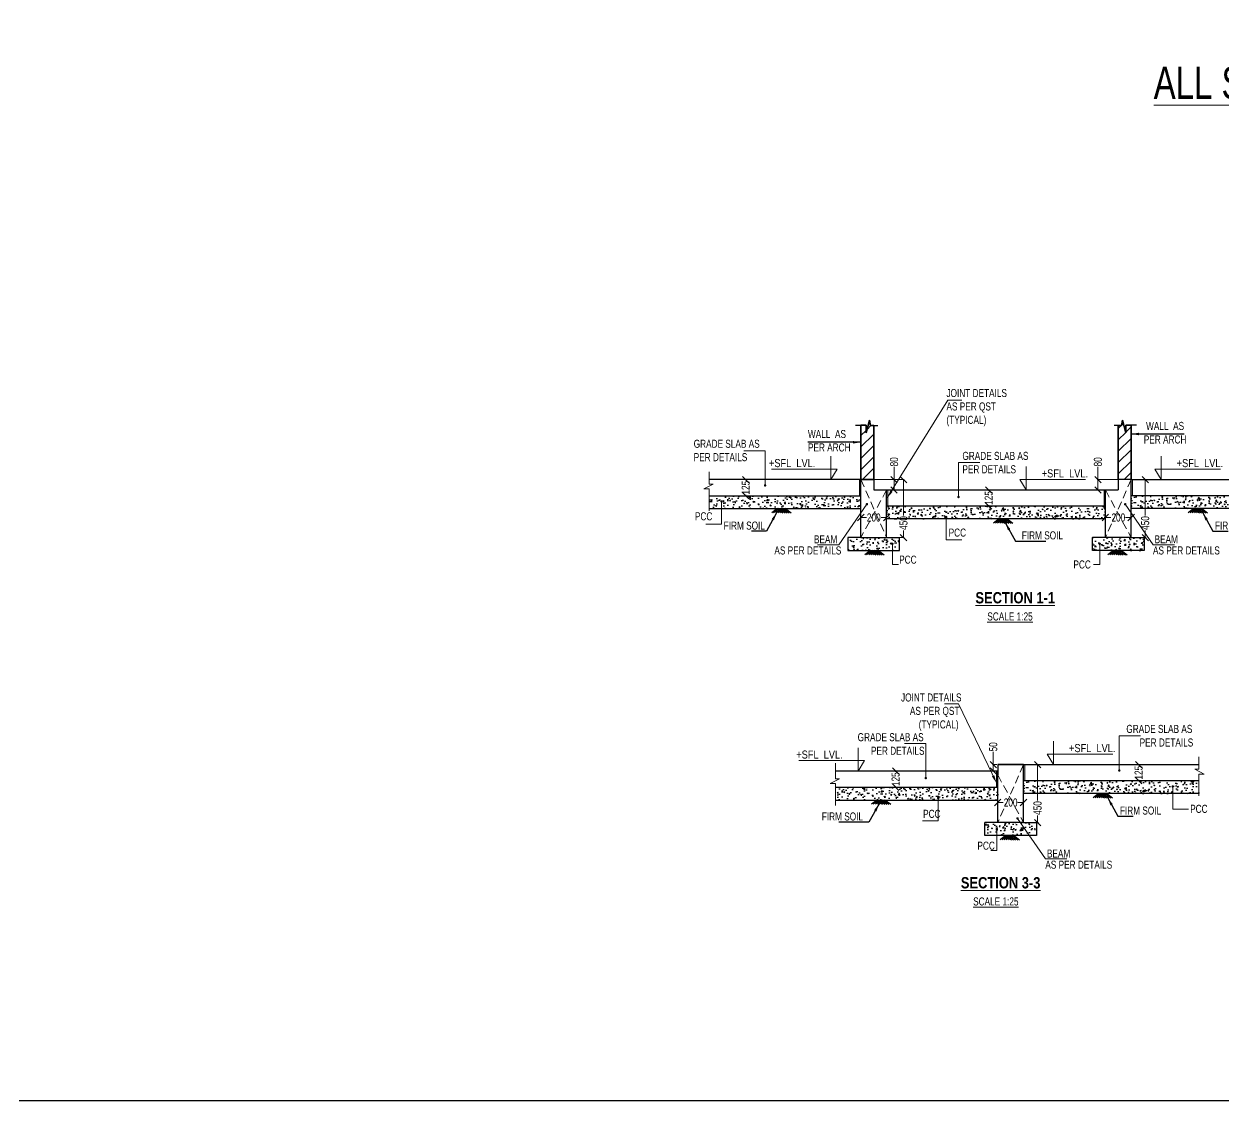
# Model space of a CAD drawing. Header units: millimetres. Extents: x 1798 to 243113, y 1193 to 150435.
# Drawn here: x 63101 to 72423, y 1193 to 9558 of the extents above; entities that cross this region are included whole.
import ezdxf

# ---------------------------------------------------------------- set-up
doc = ezdxf.new("R2010")
doc.units = ezdxf.units.MM
doc.linetypes.add('CONTINU', pattern=[0])
doc.linetypes.add('HIDDEN', pattern=[0.375, 0.25, -0.125])
for name, color, linetype, lineweight in [('-S-TEXT', 6, 'Continuous', 0), ('cut line', 8, 'Continuous', 20), ('LOW WALL', 6, 'Continuous', 20), ('S - COL', 5, 'Continuous', 13), ('S - DIM', 8, 'Continuous', 13), ('S - SEC CUT', 5, 'Continuous', 13), ('S-BEAM', 7, 'Continuous', 9), ('S-COLS-IDEN', 4, 'Continuous', 9), ('S-Column hatch', 254, 'Continuous', 9), ('SEC TEXT', 50, 'Continuous', 5)]:
    doc.layers.add(name, color=color, linetype=linetype, lineweight=lineweight)
for name, color, linetype in [('A-WALL-PATT', 7, 'Continuous'), ('beam', 4, 'Continuous'), ('BEAM-1', 7, 'CONTINU'), ('STEEL', 3, 'Continuous'), ('TEMP', 8, 'Continuous'), ('TEXT', 7, 'Continuous')]:
    doc.layers.add(name, color=color, linetype=linetype)
doc.styles.add('ARIAL', font='arial.ttf')
doc.styles.add('GFC', font='ARIALN.TTF')
doc.styles.add('sd', font='ARIALNB.TTF')
doc.styles.add('SED', font='ARIALN.TTF', dxfattribs={"height": 250})
doc.styles.add('SOBHA', font='swisscl.ttf')
doc.styles.add('sobha.sed', font='swisscl.ttf')
doc.dimstyles.new('GFC- 50', dxfattribs={"dimscale": 100, "dimtxt": 1, "dimasz": 0.6, "dimexe": 0.2, "dimexo": 0, "dimgap": 0.1, "dimtad": 1, "dimdec": 0, "dimzin": 1, "dimdsep": 46, "dimtxsty": 'GFC', "dimblk": 'OBLIQUE', "dimcen": 0, "dimclrd": 8, "dimclre": 8, "dimclrt": 6, "dimazin": 2, "dimtfac": 1, "dimtdec": 0, "dimtmove": 1, "dimatfit": 3, "dimfxl": 1, "dimtolj": 1, "dimlwd": -1, "dimlwe": 9, "dimarcsym": 0})
doc.dimstyles.new('S--25', dxfattribs={"dimscale": 25, "dimtxt": 2.5, "dimasz": 2, "dimexe": 0.25, "dimexo": 0.25, "dimgap": 0.1, "dimtad": 0, "dimdec": 0, "dimrnd": 0.0005, "dimzin": 0, "dimdsep": 46, "dimtxsty": 'SOBHA', "dimblk": 'OBLIQUE', "dimcen": 0.09, "dimclrd": 8, "dimclre": 8, "dimclrt": 6, "dimadec": 0, "dimazin": 0, "dimtfac": 1, "dimtdec": 0, "dimtofl": 0, "dimtmove": 0, "dimatfit": 3, "dimfxl": 0.18, "dimtolj": 1, "dimtzin": 0, "dimlwd": -1, "dimlwe": -1, "dimarcsym": 0})
doc.dimstyles.new('S-25', dxfattribs={"dimscale": 25, "dimtxt": 2.5, "dimasz": 2.5, "dimexe": 0.25, "dimexo": 0.25, "dimgap": 0.1, "dimtad": 0, "dimdec": 0, "dimrnd": 0.0005, "dimzin": 0, "dimdsep": 46, "dimtxsty": 'SOBHA', "dimblk": 'OBLIQUE', "dimcen": 0.09, "dimclrd": 8, "dimclre": 8, "dimclrt": 6, "dimadec": 0, "dimazin": 0, "dimtfac": 1, "dimtdec": 0, "dimtofl": 0, "dimtmove": 0, "dimatfit": 3, "dimfxl": 0.18, "dimtolj": 1, "dimtzin": 0, "dimlwd": -1, "dimlwe": -1, "dimarcsym": 0})
doc.dimstyles.new('S-50', dxfattribs={"dimscale": 25, "dimtxt": 4, "dimasz": 3, "dimexe": 1.5, "dimexo": 1.5, "dimgap": 1, "dimtad": 0, "dimdec": 0, "dimzin": 0, "dimdsep": 46, "dimtxsty": 'SOBHA', "dimblk": 'ARCHTICK', "dimcen": 0.09, "dimdle": 1.5, "dimclrd": 8, "dimclre": 8, "dimclrt": 6, "dimadec": 0, "dimazin": 0, "dimtfac": 1, "dimtdec": 0, "dimtofl": 0, "dimtmove": 0, "dimatfit": 3, "dimfxl": 0.18, "dimtolj": 1, "dimtzin": 0, "dimlwd": -1, "dimlwe": -1, "dimarcsym": 0})
pattern_1 = [(50, (-134101.966, 155249.36), (91.092334, -7.969543), [9.525, -104.775]), (355, (-134101.97, 155249.36), (-17.62171, 95.528423), [7.62, -83.820292]), (100.451445, (-134094.375, 155248.7), (73.470624, 87.558876), [8.095004, -89.045122]), (46.1842, (-134101.97, 155274.76), (135.53952, -21.021164), [14.2875, -157.1625]), (96.63556, (-134090.67, 155273.01), (118.70207, 123.71306), [12.14251, -133.567804]), (351.18415, (-134101.97, 155274.76), (118.70207, 123.71306), [11.42998, -125.729866]), (21, (-134089.266, 155268.41), (75.807196, -51.1326), [9.525, -104.775]), (326, (-134089.27, 155268.41), (30.901014, 92.093983), [7.62, -83.82]), (71.451445, (-134082.95, 155264.15), (106.70821, 40.961384), [8.095004, -89.04497]), (37.5, (-134101.966, 155249.36), (1.5443016, 42.2775194), [0, -82.804, 0, -85.09, 0, -84.1375]), (7.5, (-134101.966, 155249.36), (33.409831, 50.0902874), [0, -48.514, 0, -80.899, 0, -32.0675]), (327.5, (-134130.287, 155249.36), (67.7952976, -2.864372), [0, -31.75, 0, -99.06, 0, -131.445]), (317.5, (-134142.987, 155249.36), (74.06459, 12.713246), [0, -41.275, 0, -65.786, 0, -93.345])]
pattern_2 = [(45, (48019.236, 39755.72), (-44.19417, 44.19417), [])]

# ---------------------------------------------------------------- blocks, each defined once
blk = doc.blocks.new('_ArchTick')
at = {"color": 0, "linetype": 'ByBlock', "const_width": 0.15}
blk.add_lwpolyline([(-0.5, -0.5), (0.5, 0.5)], dxfattribs=at)
blk = doc.blocks.new('_OBLIQUE')
at = {"color": 0, "linetype": 'ByBlock'}
blk.add_line((-0.5, -0.5), (0.5, 0.5), dxfattribs=at)
blk = doc.blocks.new('*D513')
at = {"layer": 'S - COL', "color": 8, "transparency": 16777216}
for p, q in [((70591.2, 5939.1), (70601.7, 5939.1)), ((70595.4, 5939.1), (70595.4, 5932.9)), ((70595.4, 5814.1), (70595.4, 5820.3)), ((70601.7, 5814.1), (70601.7, 5814.1))]:
    blk.add_line(p, q, dxfattribs=at)
at = {"layer": 'S - COL', "color": 8, "transparency": 16777216, "xscale": 50, "yscale": 50, "zscale": 50}
for p, rotation in [((70595.4, 5939.1), 90), ((70595.4, 5814.1), 270)]:
    blk.add_blockref('_OBLIQUE', p, dxfattribs=dict(at, rotation=rotation))
at = {"layer": 'S - COL', "color": 6, "transparency": 16777216, "insert": (70595.4, 5876.6), "char_height": 62.5, "attachment_point": 5, "rotation": 90, "style": 'SOBHA'}
blk.add_mtext('\\A1;125', dxfattribs=at)
blk = doc.blocks.new('*D514')
at = {"layer": 'S - COL', "color": 8, "transparency": 16777216}
for p, q in [((69602.2, 5668.2), (69602.2, 5731)), ((69602.2, 5724.8), (69645.1, 5724.8)), ((69802.2, 5724.8), (69759.2, 5724.8)), ((69802.2, 5668.2), (69802.2, 5731))]:
    blk.add_line(p, q, dxfattribs=at)
at = {"layer": 'S - COL', "color": 8, "transparency": 16777216, "xscale": 50, "yscale": 50, "zscale": 50, "rotation": 180}
blk.add_blockref('_OBLIQUE', (69602.2, 5724.8), dxfattribs=at)
at = {"layer": 'S - COL', "color": 8, "transparency": 16777216, "xscale": 50, "yscale": 50, "zscale": 50}
blk.add_blockref('_OBLIQUE', (69802.2, 5724.8), dxfattribs=at)
at = {"layer": 'S - COL', "color": 6, "transparency": 16777216, "insert": (69702.2, 5724.8), "char_height": 62.5, "attachment_point": 5, "style": 'SOBHA'}
blk.add_mtext('\\A1;200', dxfattribs=at)
blk = doc.blocks.new('*D515')
at = {"layer": 'S - COL', "color": 8, "transparency": 16777216}
for p, q in [((69866.5, 6019.1), (69939.6, 6019.1)), ((69933.4, 6019.1), (69933.4, 5739.8)), ((69933.4, 5569.1), (69933.4, 5624.8)), ((69824, 5569.1), (69939.6, 5569.1))]:
    blk.add_line(p, q, dxfattribs=at)
at = {"layer": 'S - COL', "color": 8, "transparency": 16777216, "xscale": 50, "yscale": 50, "zscale": 50}
for p, rotation in [((69933.4, 6019.1), 90), ((69933.4, 5569.1), 270)]:
    blk.add_blockref('_OBLIQUE', p, dxfattribs=dict(at, rotation=rotation))
at = {"layer": 'S - COL', "color": 6, "transparency": 16777216, "insert": (69933.4, 5682.3), "char_height": 62.5, "attachment_point": 5, "rotation": 90, "style": 'SOBHA'}
blk.add_mtext('\\A1;450', dxfattribs=at)
blk = doc.blocks.new('*D516')
at = {"layer": 'S - COL', "color": 8, "transparency": 16777216}
for p, q in [((68713.1, 6019.1), (68701.3, 6019.1)), ((68707.6, 6019.1), (68707.6, 6012.9)), ((68711.8, 5894.1), (68701.3, 5894.1)), ((68707.6, 5894.1), (68707.6, 5900.3))]:
    blk.add_line(p, q, dxfattribs=at)
at = {"layer": 'S - COL', "color": 8, "transparency": 16777216, "xscale": 50, "yscale": 50, "zscale": 50}
for p, rotation in [((68707.6, 6019.1), 90), ((68707.6, 5894.1), 270)]:
    blk.add_blockref('_OBLIQUE', p, dxfattribs=dict(at, rotation=rotation))
at = {"layer": 'S - COL', "color": 6, "transparency": 16777216, "insert": (68707.6, 5956.6), "char_height": 62.5, "attachment_point": 5, "rotation": 90, "style": 'SOBHA'}
blk.add_mtext('\\A1;125', dxfattribs=at)
blk = doc.blocks.new('*D517')
at = {"layer": 'S - COL', "color": 8, "transparency": 16777216}
for p, q in [((69860.3, 6019.1), (69860.3, 6119.7)), ((69708.4, 6019.1), (69866.5, 6019.1)), ((69860.3, 5939.1), (69860.3, 6019.1)), ((69808.4, 5939.1), (69866.5, 5939.1))]:
    blk.add_line(p, q, dxfattribs=at)
at = {"layer": 'S - COL', "color": 8, "transparency": 16777216, "xscale": 50, "yscale": 50, "zscale": 50}
for p, rotation in [((69860.3, 6019.1), 90), ((69860.3, 5939.1), 270)]:
    blk.add_blockref('_OBLIQUE', p, dxfattribs=dict(at, rotation=rotation))
at = {"layer": 'S - COL', "color": 6, "transparency": 16777216, "insert": (69860.3, 6157.3), "char_height": 62.5, "attachment_point": 5, "rotation": 90, "style": 'SOBHA'}
blk.add_mtext('\\A1;80', dxfattribs=at)
blk = doc.blocks.new('*D521')
at = {"layer": 'S - COL', "color": 8, "transparency": 16777216}
for p, q in [((69876.7, 3755.4), (69866.3, 3755.4)), ((69872.5, 3755.4), (69872.5, 3749.2)), ((69872.5, 3630.4), (69872.5, 3636.6)), ((69878.8, 3630.4), (69878.8, 3630.4))]:
    blk.add_line(p, q, dxfattribs=at)
at = {"layer": 'S - COL', "color": 8, "transparency": 16777216, "xscale": 50, "yscale": 50, "zscale": 50}
for p, rotation in [((69872.5, 3755.4), 90), ((69872.5, 3630.4), 270)]:
    blk.add_blockref('_OBLIQUE', p, dxfattribs=dict(at, rotation=rotation))
at = {"layer": 'S - COL', "color": 6, "transparency": 16777216, "insert": (69872.5, 3692.9), "char_height": 62.5, "attachment_point": 5, "rotation": 90, "style": 'SOBHA'}
blk.add_mtext('\\A1;125', dxfattribs=at)
blk = doc.blocks.new('*D522')
at = {"layer": 'S - COL', "color": 8, "transparency": 16777216}
for p, q in [((70665.8, 3454.5), (70665.8, 3517.3)), ((70665.8, 3511.1), (70708.7, 3511.1)), ((70865.8, 3511.1), (70822.9, 3511.1)), ((70865.8, 3454.5), (70865.8, 3517.3))]:
    blk.add_line(p, q, dxfattribs=at)
at = {"layer": 'S - COL', "color": 8, "transparency": 16777216, "xscale": 50, "yscale": 50, "zscale": 50, "rotation": 180}
blk.add_blockref('_OBLIQUE', (70665.8, 3511.1), dxfattribs=at)
at = {"layer": 'S - COL', "color": 8, "transparency": 16777216, "xscale": 50, "yscale": 50, "zscale": 50}
blk.add_blockref('_OBLIQUE', (70865.8, 3511.1), dxfattribs=at)
at = {"layer": 'S - COL', "color": 6, "transparency": 16777216, "insert": (70765.8, 3511.1), "char_height": 62.5, "attachment_point": 5, "style": 'SOBHA'}
blk.add_mtext('\\A1;200', dxfattribs=at)
blk = doc.blocks.new('*D523')
at = {"layer": 'S - COL', "color": 8, "transparency": 16777216}
for p, q in [((70968.6, 3805.4), (70968.6, 3805.4)), ((70974.9, 3805.4), (70974.9, 3526.1)), ((70974.9, 3355.4), (70974.9, 3411.1)), ((70672, 3355.4), (70981.1, 3355.4))]:
    blk.add_line(p, q, dxfattribs=at)
at = {"layer": 'S - COL', "color": 8, "transparency": 16777216, "xscale": 50, "yscale": 50, "zscale": 50}
for p, rotation in [((70974.9, 3805.4), 90), ((70974.9, 3355.4), 270)]:
    blk.add_blockref('_OBLIQUE', p, dxfattribs=dict(at, rotation=rotation))
at = {"layer": 'S - COL', "color": 6, "transparency": 16777216, "insert": (70974.9, 3468.6), "char_height": 62.5, "attachment_point": 5, "rotation": 90, "style": 'SOBHA'}
blk.add_mtext('\\A1;450', dxfattribs=at)
blk = doc.blocks.new('*D524')
at = {"layer": 'S - COL', "color": 8, "transparency": 16777216}
for p, q in [((71754.8, 3805.4), (71766.6, 3805.4)), ((71760.4, 3805.4), (71760.4, 3799.2)), ((71756.1, 3680.3), (71766.6, 3680.3)), ((71760.4, 3680.3), (71760.4, 3686.6))]:
    blk.add_line(p, q, dxfattribs=at)
at = {"layer": 'S - COL', "color": 8, "transparency": 16777216, "xscale": 50, "yscale": 50, "zscale": 50}
for p, rotation in [((71760.4, 3805.4), 90), ((71760.4, 3680.3), 270)]:
    blk.add_blockref('_OBLIQUE', p, dxfattribs=dict(at, rotation=rotation))
at = {"layer": 'S - COL', "color": 6, "transparency": 16777216, "insert": (71760.4, 3742.9), "char_height": 62.5, "attachment_point": 5, "rotation": 90, "style": 'SOBHA'}
blk.add_mtext('\\A1;125', dxfattribs=at)
blk = doc.blocks.new('*D525')
at = {"layer": 'S - COL', "color": 8, "transparency": 16777216}
for p, q in [((70630.5, 3805.4), (70630.5, 3906.1)), ((70659.5, 3805.4), (70624.2, 3805.4)), ((70659.5, 3755.4), (70624.2, 3755.4)), ((70630.5, 3755.4), (70630.5, 3805.4))]:
    blk.add_line(p, q, dxfattribs=at)
at = {"layer": 'S - COL', "color": 8, "transparency": 16777216, "xscale": 50, "yscale": 50, "zscale": 50}
for p, rotation in [((70630.5, 3805.4), 90), ((70630.5, 3755.4), 270)]:
    blk.add_blockref('_OBLIQUE', p, dxfattribs=dict(at, rotation=rotation))
at = {"layer": 'S - COL', "color": 6, "transparency": 16777216, "insert": (70630.5, 3943.6), "char_height": 62.5, "attachment_point": 5, "rotation": 90, "style": 'SOBHA'}
blk.add_mtext('\\A1;50', dxfattribs=at)
blk = doc.blocks.new('*D526')
at = {"layer": 'S - COL', "color": 8, "transparency": 16777216}
for p, q in [((71502.2, 5668.2), (71502.2, 5731)), ((71502.2, 5724.8), (71545.1, 5724.8)), ((71702.2, 5724.8), (71659.2, 5724.8)), ((71702.2, 5668.2), (71702.2, 5731))]:
    blk.add_line(p, q, dxfattribs=at)
at = {"layer": 'S - COL', "color": 8, "transparency": 16777216, "xscale": 50, "yscale": 50, "zscale": 50, "rotation": 180}
blk.add_blockref('_OBLIQUE', (71502.2, 5724.8), dxfattribs=at)
at = {"layer": 'S - COL', "color": 8, "transparency": 16777216, "xscale": 50, "yscale": 50, "zscale": 50}
blk.add_blockref('_OBLIQUE', (71702.2, 5724.8), dxfattribs=at)
at = {"layer": 'S - COL', "color": 6, "transparency": 16777216, "insert": (71602.2, 5724.8), "char_height": 62.5, "attachment_point": 5, "style": 'SOBHA'}
blk.add_mtext('\\A1;200', dxfattribs=at)
blk = doc.blocks.new('*D529')
at = {"layer": 'S - COL', "color": 8, "transparency": 16777216}
for p, q in [((71444, 6019.1), (71444, 6119.7)), ((71595.9, 6019.1), (71437.8, 6019.1)), ((71444, 5939.1), (71444, 6019.1)), ((71495.9, 5939.1), (71437.8, 5939.1))]:
    blk.add_line(p, q, dxfattribs=at)
at = {"layer": 'S - COL', "color": 8, "transparency": 16777216, "xscale": 50, "yscale": 50, "zscale": 50}
for p, rotation in [((71444, 6019.1), 90), ((71444, 5939.1), 270)]:
    blk.add_blockref('_OBLIQUE', p, dxfattribs=dict(at, rotation=rotation))
at = {"layer": 'S - COL', "color": 6, "transparency": 16777216, "insert": (71444, 6157.3), "char_height": 62.5, "attachment_point": 5, "rotation": 90, "style": 'SOBHA'}
blk.add_mtext('\\A1;80', dxfattribs=at)
blk = doc.blocks.new('*D530')
at = {"layer": 'S - COL', "color": 8, "transparency": 16777216}
for p, q in [((71805, 6019.1), (71805, 6019.1)), ((71811.3, 6019.1), (71811.3, 5739.8)), ((71811.3, 5569.1), (71811.3, 5624.8)), ((71508.4, 5569.1), (71817.5, 5569.1))]:
    blk.add_line(p, q, dxfattribs=at)
at = {"layer": 'S - COL', "color": 8, "transparency": 16777216, "xscale": 50, "yscale": 50, "zscale": 50}
for p, rotation in [((71811.3, 6019.1), 90), ((71811.3, 5569.1), 270)]:
    blk.add_blockref('_OBLIQUE', p, dxfattribs=dict(at, rotation=rotation))
at = {"layer": 'S - COL', "color": 6, "transparency": 16777216, "insert": (71811.3, 5682.3), "char_height": 62.5, "attachment_point": 5, "rotation": 90, "style": 'SOBHA'}
blk.add_mtext('\\A1;450', dxfattribs=at)

msp = doc.modelspace()

# ---------------------------------------------------------------- hatches: boundary and pattern name
at = {"layer": 'A-WALL-PATT'}
h = msp.add_hatch(dxfattribs=at)
h.set_pattern_fill('ANSI31', color=8, scale=500)
h.set_pattern_definition(pattern_2)
h.paths.add_polyline_path([(69602.2, 6019.1), (69702.2, 6019.1), (69702.2, 6439.1), (69658.4, 6439.1), (69643, 6383.3), (69643, 6442.7), (69602.2, 6442.7)])
h = msp.add_hatch(dxfattribs=at)
h.set_pattern_fill('ANSI31', color=8, scale=500)
h.set_pattern_definition(pattern_2)
h.paths.add_polyline_path([(71702.2, 6442.7), (71661.3, 6442.7), (71661.3, 6383.3), (71634.3, 6481.3), (71626.4, 6439.1), (71602.2, 6439.1), (71602.2, 6019.1), (71702.2, 6019.1)])
at = {"layer": 'BEAM-1', "lineweight": -3}
h = msp.add_hatch(dxfattribs=at)
h.set_pattern_fill('AR-CONC', color=256, scale=0.5)
h.set_pattern_definition([(50, (-125964.534, 155574.33), (91.092334, -7.969543), [9.525, -104.775]), (355, (-125964.53, 155574.33), (-17.62171, 95.528423), [7.62, -83.820292]), (100.451445, (-125956.94, 155573.66), (73.470624, 87.558876), [8.095004, -89.045122]), (46.1842, (-125964.53, 155599.73), (135.53952, -21.021164), [14.2875, -157.1625]), (96.63556, (-125953.24, 155597.98), (118.70207, 123.71306), [12.14251, -133.567804]), (351.18415, (-125964.53, 155599.73), (118.70207, 123.71306), [11.42998, -125.729866]), (21, (-125951.834, 155593.38), (75.807196, -51.1326), [9.525, -104.775]), (326, (-125951.83, 155593.38), (30.901014, 92.093983), [7.62, -83.82]), (71.451445, (-125945.52, 155589.12), (106.70821, 40.961384), [8.095004, -89.04497]), (37.5, (-125964.534, 155574.327), (1.5443016, 42.2775194), [0, -82.804, 0, -85.09, 0, -84.1375]), (7.5, (-125964.534, 155574.327), (33.409831, 50.090287), [0, -48.514, 0, -80.899, 0, -32.0675]), (327.5, (-125992.855, 155574.327), (67.7952976, -2.864372), [0, -31.75, 0, -99.06, 0, -131.445]), (317.5, (-126005.555, 155574.327), (74.06459, 12.713246), [0, -41.275, 0, -65.786, 0, -93.345])])
h.paths.add_polyline_path([(68423.3, 5794.1), (68423.3, 5894.1), (69602.2, 5894.1), (69602.2, 5794.1)])
h = msp.add_hatch(dxfattribs=at)
h.set_pattern_fill('AR-CONC', color=256, scale=0.5)
h.set_pattern_definition([(50, (-124341.89, 155574.33), (91.092334, -7.969543), [9.525, -104.775]), (355, (-124341.89, 155574.33), (-17.62171, 95.528423), [7.62, -83.820292]), (100.451445, (-124334.3, 155573.66), (73.470624, 87.558876), [8.095004, -89.045122]), (46.1842, (-124341.89, 155599.73), (135.53952, -21.021164), [14.2875, -157.1625]), (96.63556, (-124330.6, 155597.98), (118.70207, 123.71306), [12.14251, -133.567804]), (351.18415, (-124341.89, 155599.73), (118.70207, 123.71306), [11.42998, -125.729866]), (21, (-124329.19, 155593.38), (75.807196, -51.1326), [9.525, -104.775]), (326, (-124329.19, 155593.38), (30.901014, 92.093983), [7.62, -83.82]), (71.451445, (-124322.87, 155589.12), (106.70821, 40.961384), [8.095004, -89.04497]), (37.5, (-124341.89, 155574.327), (1.5443016, 42.2775194), [0, -82.804, 0, -85.09, 0, -84.1375]), (7.5, (-124341.89, 155574.327), (33.409831, 50.090287), [0, -48.514, 0, -80.899, 0, -32.0675]), (327.5, (-124370.21, 155574.327), (67.7952976, -2.864372), [0, -31.75, 0, -99.06, 0, -131.445]), (317.5, (-124382.91, 155574.327), (74.06459, 12.713246), [0, -41.275, 0, -65.786, 0, -93.345])])
h.paths.add_polyline_path([(73064.7, 5794.1), (73064.7, 5894.1), (71702.2, 5894.1), (71702.2, 5794.1)])
h = msp.add_hatch(dxfattribs=at)
h.set_pattern_fill('AR-CONC', color=256, scale=0.5)
h.set_pattern_definition([(50, (-125863.22, 155494.36), (91.092334, -7.969543), [9.525, -104.775]), (355, (-125863.22, 155494.36), (-17.62171, 95.528423), [7.62, -83.820292]), (100.451445, (-125855.63, 155493.7), (73.470624, 87.558876), [8.095004, -89.045122]), (46.1842, (-125863.22, 155519.76), (135.53952, -21.021164), [14.2875, -157.1625]), (96.63556, (-125851.92, 155518.01), (118.70207, 123.71306), [12.14251, -133.567804]), (351.18415, (-125863.22, 155519.76), (118.70207, 123.71306), [11.42998, -125.729866]), (21, (-125850.52, 155513.41), (75.807196, -51.1326), [9.525, -104.775]), (326, (-125850.52, 155513.41), (30.901014, 92.093983), [7.62, -83.82]), (71.451445, (-125844.2, 155509.15), (106.70821, 40.961384), [8.095004, -89.04497]), (37.5, (-125863.22, 155494.36), (1.5443016, 42.2775194), [0, -82.804, 0, -85.09, 0, -84.1375]), (7.5, (-125863.22, 155494.36), (33.409831, 50.090287), [0, -48.514, 0, -80.899, 0, -32.0675]), (327.5, (-125891.54, 155494.36), (67.7952976, -2.864372), [0, -31.75, 0, -99.06, 0, -131.445]), (317.5, (-125904.24, 155494.36), (74.06459, 12.713246), [0, -41.275, 0, -65.786, 0, -93.345])])
h.paths.add_polyline_path([(71502.2, 5714.1), (71502.2, 5814.1), (69802.2, 5814.1), (69802.2, 5714.1)])
h = msp.add_hatch(dxfattribs=at)
h.set_pattern_fill('AR-CONC', color=256, scale=0.5)
h.set_pattern_definition(pattern_1)
edge = h.paths.add_edge_path()
edge.add_line((69902.2, 5569.1), (69502.2, 5569.1))
edge.add_line((69502.2, 5569.1), (69502.2, 5467.8))
edge.add_line((69502.2, 5467.8), (69902.2, 5469.1))
edge.add_line((69902.2, 5469.1), (69902, 5569.1))
h = msp.add_hatch(dxfattribs=at)
h.set_pattern_fill('AR-CONC', color=256, scale=0.5)
h.set_pattern_definition(pattern_1)
edge = h.paths.add_edge_path()
edge.add_line((71402.2, 5569.1), (71802.2, 5569.1))
edge.add_line((71802.2, 5569.1), (71802.1, 5467.8))
edge.add_line((71802.1, 5467.8), (71402.2, 5469.1))
edge.add_line((71402.2, 5469.1), (71402.4, 5569.1))
h = msp.add_hatch(dxfattribs=at)
h.set_pattern_fill('AR-CONC', color=256, scale=0.5)
h.set_pattern_definition([(50, (-125178.27, 153360.605), (91.092334, -7.969543), [9.525, -104.775]), (355, (-125178.27, 153360.605), (-17.62171, 95.528423), [7.62, -83.820292]), (100.451445, (-125170.68, 153359.94), (73.470624, 87.558876), [8.095004, -89.045122]), (46.1842, (-125178.27, 153386), (135.53952, -21.021164), [14.2875, -157.1625]), (96.63556, (-125166.98, 153384.25), (118.70207, 123.71306), [12.14251, -133.567804]), (351.18415, (-125178.27, 153386), (118.70207, 123.71306), [11.42998, -125.729866]), (21, (-125165.57, 153379.655), (75.807196, -51.1326), [9.525, -104.775]), (326, (-125165.57, 153379.655), (30.901014, 92.093983), [7.62, -83.82]), (71.451445, (-125159.256, 153375.39), (106.70821, 40.961384), [8.095004, -89.04497]), (37.5, (-125178.273, 153360.605), (1.5443016, 42.2775194), [0, -82.804, 0, -85.09, 0, -84.1375]), (7.5, (-125178.273, 153360.605), (33.409831, 50.090287), [0, -48.514, 0, -80.899, 0, -32.0675]), (327.5, (-125206.594, 153360.605), (67.7952976, -2.864372), [0, -31.75, 0, -99.06, 0, -131.445]), (317.5, (-125219.294, 153360.605), (74.06459, 12.713246), [0, -41.275, 0, -65.786, 0, -93.345])])
h.paths.add_polyline_path([(72228.3, 3580.3), (72228.3, 3680.3), (70865.8, 3680.3), (70865.8, 3580.3)])
h = msp.add_hatch(dxfattribs=at)
h.set_pattern_fill('AR-CONC', color=256, scale=0.5)
h.set_pattern_definition([(50, (-125076.96, 153310.64), (91.092334, -7.969543), [9.525, -104.775]), (355, (-125076.96, 153310.64), (-17.62171, 95.528423), [7.62, -83.820292]), (100.451445, (-125069.37, 153309.975), (73.470624, 87.558876), [8.095004, -89.045122]), (46.1842, (-125076.96, 153336.04), (135.53952, -21.021164), [14.2875, -157.1625]), (96.63556, (-125065.66, 153334.29), (118.70207, 123.71306), [12.14251, -133.567804]), (351.18415, (-125076.96, 153336.04), (118.70207, 123.71306), [11.42998, -125.729866]), (21, (-125064.26, 153329.69), (75.807196, -51.1326), [9.525, -104.775]), (326, (-125064.26, 153329.69), (30.901014, 92.093983), [7.62, -83.82]), (71.451445, (-125057.94, 153325.43), (106.70821, 40.961384), [8.095004, -89.04497]), (37.5, (-125076.958, 153310.64), (1.5443016, 42.2775194), [0, -82.804, 0, -85.09, 0, -84.1375]), (7.5, (-125076.96, 153310.64), (33.409831, 50.090287), [0, -48.514, 0, -80.899, 0, -32.0675]), (327.5, (-125105.28, 153310.64), (67.7952976, -2.864372), [0, -31.75, 0, -99.06, 0, -131.445]), (317.5, (-125117.98, 153310.64), (74.06459, 12.713246), [0, -41.275, 0, -65.786, 0, -93.345])])
h.paths.add_polyline_path([(69404.6, 3530.4), (69404.6, 3630.4), (70665.8, 3630.4), (70665.8, 3530.4)])
h = msp.add_hatch(dxfattribs=at)
h.set_pattern_fill('AR-CONC', color=256, scale=0.5)
h.set_pattern_definition([(50, (-133315.704, 153035.64), (91.092334, -7.969543), [9.525, -104.775]), (355, (-133315.7, 153035.64), (-17.62171, 95.528423), [7.62, -83.820292]), (100.451445, (-133308.11, 153034.975), (73.470624, 87.558876), [8.095004, -89.045122]), (46.1842, (-133315.7, 153061.04), (135.53952, -21.021164), [14.2875, -157.1625]), (96.63556, (-133304.41, 153059.29), (118.70207, 123.71306), [12.14251, -133.567804]), (351.18415, (-133315.7, 153061.04), (118.70207, 123.71306), [11.42998, -125.729866]), (21, (-133303.004, 153054.69), (75.807196, -51.1326), [9.525, -104.775]), (326, (-133303, 153054.69), (30.901014, 92.093983), [7.62, -83.82]), (71.451445, (-133296.69, 153050.43), (106.70821, 40.961384), [8.095004, -89.04497]), (37.5, (-133315.704, 153035.64), (1.5443016, 42.2775194), [0, -82.804, 0, -85.09, 0, -84.1375]), (7.5, (-133315.704, 153035.64), (33.409831, 50.0902874), [0, -48.514, 0, -80.899, 0, -32.0675]), (327.5, (-133344.025, 153035.64), (67.7952976, -2.864372), [0, -31.75, 0, -99.06, 0, -131.445]), (317.5, (-133356.725, 153035.64), (74.06459, 12.713246), [0, -41.275, 0, -65.786, 0, -93.345])])
edge = h.paths.add_edge_path()
edge.add_line((70565.8, 3355.4), (70965.8, 3355.4))
edge.add_line((70965.8, 3355.4), (70965.7, 3254.1))
edge.add_line((70965.7, 3254.1), (70565.8, 3255.4))
edge.add_line((70565.8, 3255.4), (70566, 3355.4))
at = {"layer": 'S-Column hatch', "linetype": 'ByBlock', "ltscale": 150}
h = msp.add_hatch(color=7, dxfattribs=at)
h.dxf.hatch_style = 1
h.paths.add_polyline_path([(69602.2, 5894.1), (69592.2, 5894.1), (69592.2, 6019.1), (69602.2, 6019.1)])
h = msp.add_hatch(color=7, dxfattribs=at)
h.dxf.hatch_style = 1
h.paths.add_polyline_path([(71702.2, 5894.1), (71712.2, 5894.1), (71712.2, 6019.1), (71702.2, 6019.1)])
h = msp.add_hatch(color=7, dxfattribs=at)
h.dxf.hatch_style = 1
h.paths.add_polyline_path([(69812.2, 5814.1), (69802.2, 5814.1), (69802.2, 5939.1), (69812.2, 5939.1)])
h = msp.add_hatch(color=7, dxfattribs=at)
h.dxf.hatch_style = 1
h.paths.add_polyline_path([(71492.2, 5814.1), (71502.2, 5814.1), (71502.2, 5939.1), (71492.2, 5939.1)])
h = msp.add_hatch(color=7, dxfattribs=at)
h.dxf.hatch_style = 1
h.paths.add_polyline_path([(70655.8, 3630.4), (70665.8, 3630.4), (70665.8, 3755.4), (70655.8, 3755.4)])
h = msp.add_hatch(color=7, dxfattribs=at)
h.dxf.hatch_style = 1
h.paths.add_polyline_path([(70865.8, 3680.3), (70875.8, 3680.3), (70875.8, 3805.3), (70865.8, 3805.3)])

# ---------------------------------------------------------------- linework, layer by layer
at = {"layer": 'beam', "color": 8}
for p, q in [((69560.2, 6442.7, -11999.9), (69643, 6442.7, -11999.9)), ((69602.2, 6019.1, 259914.1), (69602.2, 6442.7, 259914.1)), ((69643, 6383.3, -11999.9), (69670, 6481.3, -11999.9)), ((69643, 6442.7, -11999.9), (69643, 6383.3, -11999.9)), ((69670, 6481.3, -11999.9), (69678, 6439.1, -11999.9)), ((69678, 6439.1, -11999.9), (69733.3, 6439.1, -11999.9)), ((69702.2, 6439.1, 227039.2), (69702.2, 6019.1, 259914.1)), ((71626.4, 6439.1, -11999.9), (71571, 6439.1, -11999.9)), ((71602.2, 6439.1, 227039.2), (71602.2, 6019.1, 259914.1)), ((71634.3, 6481.3, -11999.9), (71626.4, 6439.1, -11999.9)), ((71661.3, 6383.3, -11999.9), (71634.3, 6481.3, -11999.9)), ((71744.1, 6442.7, -11999.9), (71661.3, 6442.7, -11999.9)), ((71661.3, 6442.7, -11999.9), (71661.3, 6383.3, -11999.9)), ((71702.2, 6019.1, 259914.1), (71702.2, 6442.7, 259914.1))]:
    msp.add_line(p, q, dxfattribs=at)
at = {"layer": 'beam', "color": 4}
msp.add_lwpolyline([(201385.5, 1192.9), (1797.5, 1192.9), (1797.5, 42147.9), (201385.5, 42147.9)], close=True, dxfattribs=at)
at = {"layer": 'beam', "color": 8, "elevation": 259914.1}
for points in [[(69602.2, 6019.1), (69702.2, 6019.1), (69702.2, 6439.1), (69678, 6439.1), (69670, 6481.3), (69643, 6383.3), (69643, 6442.7), (69602.2, 6442.7), (69602.2, 6019.1)], [(71702.2, 6019.1), (71602.2, 6019.1), (71602.2, 6439.1), (71626.4, 6439.1), (71634.3, 6481.3), (71661.3, 6383.3), (71661.3, 6442.7), (71702.2, 6442.7), (71702.2, 6019.1)]]:
    msp.add_lwpolyline(points, dxfattribs=at)
at = {"layer": 'BEAM-1'}
for p, q in [((69702.2, 6019.1, 259914.1), (68424.6, 6019.1, 259914.1)), ((69602.2, 5569.1, 259914.1), (69602.2, 6019.1, 259914.1)), ((69602.2, 6019.1, 259914.1), (69702.2, 6019.1, 259914.1)), ((69702.2, 6019.1, 259914.1), (69702.2, 5939.1, 259914.1)), ((71702.2, 6019.1, 259914.1), (71602.2, 6019.1, 259914.1)), ((71602.2, 6019.1, 259914.1), (71602.2, 5939.1, 259914.1)), ((71702.2, 5569.1, 259914.1), (71702.2, 6019.1, 259914.1)), ((71712.2, 6019.1, 259914.1), (73064.2, 6019.1, 259914.1)), ((68423.3, 5894.1, 259914.1), (69602.2, 5894.1, 259914.1)), ((69702.2, 5939.1, 259914.1), (71492.2, 5939.1, 259914.1)), ((69802.2, 5569.1, 259914.1), (69802.2, 5939.1, 259914.1)), ((71502.2, 5569.1, 259914.1), (71502.2, 5939.1, 259914.1)), ((71502.2, 5939.1, 259914.1), (71602.2, 5939.1, 259914.1)), ((73064.7, 5894.1, 259914.1), (71702.2, 5894.1, 259914.1)), ((68423.3, 5794.1, 259914.1), (69602.2, 5794.1, 259914.1)), ((71492.2, 5814.1, 259914.1), (69802.2, 5814.1, 259914.1)), ((73064.7, 5794.1, 259914.1), (71702.2, 5794.1, 259914.1)), ((71502.2, 5714.1, 259914.1), (69802.2, 5714.1, 259914.1)), ((69502.2, 5569.1, 259914.1), (69502.2, 5469.1, 259914.1)), ((69602.2, 5569.1, 259914.1), (69502.2, 5569.1, 259914.1)), ((69602.2, 5569.1, 259914.1), (69902.2, 5569.1, 259914.1)), ((69902.2, 5469.1, 259914.1), (69902.2, 5569.1, 259914.1)), ((71702.2, 5569.1, 259914.1), (71402.2, 5569.1, 259914.1)), ((71402.2, 5469.1, 259914.1), (71402.2, 5569.1, 259914.1)), ((71702.2, 5569.1, 259914.1), (71802.2, 5569.1, 259914.1)), ((71802.2, 5569.1, 259914.1), (71802.2, 5469.1, 259914.1)), ((69502.2, 5469.1, 259914.1), (69902.2, 5469.1, 259914.1)), ((71802.2, 5469.1, 259914.1), (71402.2, 5469.1, 259914.1)), ((70665.8, 3755.4), (69404.6, 3755.4)), ((70865.8, 3805.4), (70665.8, 3805.4)), ((70665.8, 3805.4), (70665.8, 3725.4)), ((70665.8, 3805.4), (72227, 3805.4)), ((70665.8, 3355.4), (70665.8, 3755.4)), ((70865.8, 3355.4), (70865.8, 3805.4)), ((72228.3, 3680.3), (70865.8, 3680.3)), ((69404.6, 3630.4), (70665.8, 3630.4)), ((72228.3, 3580.3), (70865.8, 3580.3)), ((69404.6, 3530.4), (70665.8, 3530.4)), ((70865.8, 3355.4), (70565.8, 3355.4)), ((70565.8, 3255.4), (70565.8, 3355.4)), ((70865.8, 3355.4), (70965.8, 3355.4)), ((70965.8, 3355.4), (70965.8, 3255.4)), ((70965.8, 3255.4), (70565.8, 3255.4))]:
    msp.add_line(p, q, dxfattribs=at)
at = {"layer": 'cut line', "linetype": 'Continuous', "ltscale": 2000}
for p, q in [((68423.3, 5983.1, 259914.1), (68424.6, 6080.1, 259914.1)), ((68382.6, 5946.5, 259914.1), (68455.5, 5983.1, 259914.1)), ((68455.5, 5983.1, 259914.1), (68423.3, 5983.1, 259914.1)), ((68423.3, 5946.5, 259914.1), (68382.6, 5946.5, 259914.1)), ((68423.3, 5776, 259914.1), (68423.3, 5946.5, 259914.1)), ((72228.3, 3769.3), (72227, 3866.4)), ((69404.6, 3694.4), (69404.6, 3816.4)), ((72269, 3732.7), (72196.1, 3769.3)), ((72196.1, 3769.3), (72228.3, 3769.3)), ((72228.3, 3562.3), (72228.3, 3732.7)), ((72228.3, 3732.7), (72269, 3732.7)), ((69363.9, 3657.8), (69436.8, 3694.4)), ((69404.6, 3657.8), (69363.9, 3657.8)), ((69436.8, 3694.4), (69404.6, 3694.4)), ((69404.6, 3487.3), (69404.6, 3657.8))]:
    msp.add_line(p, q, dxfattribs=at)
at = {"layer": 'cut line', "linetype": 'HIDDEN', "ltscale": 250}
for p, q in [((69602.2, 6019.1, 259914.1), (69802.2, 5569.1, 259914.1)), ((71702.2, 6019.1, 259914.1), (71502.2, 5569.1, 259914.1)), ((69802.2, 5939.1, 259914.1), (69602.2, 5569.1, 259914.1)), ((71502.2, 5939.1, 259914.1), (71702.2, 5569.1, 259914.1)), ((70865.8, 3805.4), (70665.8, 3355.4)), ((70665.8, 3725.4), (70865.8, 3355.4))]:
    msp.add_line(p, q, dxfattribs=at)
at = {"layer": 'S - SEC CUT', "color": 8, "elevation": 259914.1}
for points in [[(69368.2, 6200.3), (69368.2, 6019.1), (69417.2, 6100.3), (68908.2, 6100.3)], [(71936.1, 6200.3), (71936.1, 6019.1), (71887.1, 6100.3), (72396.1, 6100.3)], [(70887.4, 6120.3), (70887.4, 5939.1), (70838.3, 6020.3), (71347.4, 6020.3)]]:
    msp.add_lwpolyline(points, dxfattribs=at)
at = {"layer": 'S - SEC CUT', "color": 8}
for points in [[(69580.6, 3936.6), (69580.6, 3755.4), (69629.6, 3836.6), (69120.5, 3836.6)], [(71099.7, 3986.6), (71099.7, 3805.4), (71050.7, 3886.6), (71559.7, 3886.6)]]:
    msp.add_lwpolyline(points, dxfattribs=at)
at = {"layer": 'S-COLS-IDEN', "color": 4, "ltscale": 100, "elevation": 259914.1}
for points in [[(69602.2, 5894.1), (69592.2, 5894.1), (69592.2, 6019.1), (69602.2, 6019.1)], [(71702.2, 5894.1), (71712.2, 5894.1), (71712.2, 6019.1), (71702.2, 6019.1)], [(69812.2, 5814.1), (69802.2, 5814.1), (69802.2, 5939.1), (69812.2, 5939.1)], [(71492.2, 5814.1), (71502.2, 5814.1), (71502.2, 5939.1), (71492.2, 5939.1)]]:
    msp.add_lwpolyline(points, close=True, dxfattribs=at)
at = {"layer": 'S-COLS-IDEN', "color": 4, "ltscale": 100}
for points in [[(70655.8, 3630.4), (70665.8, 3630.4), (70665.8, 3755.4), (70655.8, 3755.4)], [(70865.8, 3680.3), (70875.8, 3680.3), (70875.8, 3805.3), (70865.8, 3805.3)]]:
    msp.add_lwpolyline(points, close=True, dxfattribs=at)
at = {"layer": 'TEMP', "color": 8, "linetype": 'Continuous', "ltscale": 10}
for p, q in [((68954.2, 5794.1, 259914.1), (68910.1, 5761, 259914.1)), ((68968.7, 5794.1, 259914.1), (68924.5, 5761, 259914.1)), ((68985.2, 5794.1, 259914.1), (68941.1, 5761, 259914.1)), ((68952.5, 5794.1, 259914.1), (68996.7, 5761, 259914.1)), ((69001.3, 5794.1, 259914.1), (68957.2, 5761, 259914.1)), ((68969.1, 5794.1, 259914.1), (69013.2, 5761, 259914.1)), ((69017.9, 5794.1, 259914.1), (68973.7, 5761, 259914.1)), ((68985.2, 5794.1, 259914.1), (69029.4, 5761, 259914.1)), ((69001.7, 5794.1, 259914.1), (69045.9, 5761, 259914.1)), ((69016.2, 5794.1, 259914.1), (69060.3, 5761, 259914.1)), ((72190.2, 5794.1, 259914.1), (72146, 5761, 259914.1)), ((72204.6, 5794.1, 259914.1), (72160.4, 5761, 259914.1)), ((72221.1, 5794.1, 259914.1), (72177, 5761, 259914.1)), ((72188.5, 5794.1, 259914.1), (72232.6, 5761, 259914.1)), ((72237.2, 5794.1, 259914.1), (72193.1, 5761, 259914.1)), ((72205, 5794.1, 259914.1), (72249.2, 5761, 259914.1)), ((72253.8, 5794.1, 259914.1), (72209.6, 5761, 259914.1)), ((72221.1, 5794.1, 259914.1), (72265.3, 5761, 259914.1)), ((72237.7, 5794.1, 259914.1), (72281.8, 5761, 259914.1)), ((72252.1, 5794.1, 259914.1), (72296.2, 5761, 259914.1)), ((70677.8, 5714.1, 259914.1), (70633.6, 5681, 259914.1)), ((70692.2, 5714.1, 259914.1), (70648.1, 5681, 259914.1)), ((70708.7, 5714.1, 259914.1), (70664.6, 5681, 259914.1)), ((70676.1, 5714.1, 259914.1), (70720.2, 5681, 259914.1)), ((70724.9, 5714.1, 259914.1), (70680.7, 5681, 259914.1)), ((70692.6, 5714.1, 259914.1), (70736.8, 5681, 259914.1)), ((70741.4, 5714.1, 259914.1), (70697.3, 5681, 259914.1)), ((70708.7, 5714.1, 259914.1), (70752.9, 5681, 259914.1)), ((70725.3, 5714.1, 259914.1), (70769.4, 5681, 259914.1)), ((70739.7, 5714.1, 259914.1), (70783.9, 5681, 259914.1)), ((69676.9, 5469.1, 259914.1), (69632.7, 5436, 259914.1)), ((69691.3, 5469.1, 259914.1), (69647.1, 5436, 259914.1)), ((69707.8, 5469.1, 259914.1), (69663.7, 5436, 259914.1)), ((69675.2, 5469.1, 259914.1), (69719.3, 5436, 259914.1)), ((69724, 5469.1, 259914.1), (69679.8, 5436, 259914.1)), ((69691.7, 5469.1, 259914.1), (69735.9, 5436, 259914.1)), ((69740.5, 5469.1, 259914.1), (69696.3, 5436, 259914.1)), ((69707.8, 5469.1, 259914.1), (69752, 5436, 259914.1)), ((69724.4, 5469.1, 259914.1), (69768.5, 5436, 259914.1)), ((69738.8, 5469.1, 259914.1), (69783, 5436, 259914.1)), ((71565.5, 5469.1, 259914.1), (71521.4, 5436, 259914.1)), ((71579.9, 5469.1, 259914.1), (71535.8, 5436, 259914.1)), ((71596.5, 5469.1, 259914.1), (71552.3, 5436, 259914.1)), ((71563.8, 5469.1, 259914.1), (71608, 5436, 259914.1)), ((71612.6, 5469.1, 259914.1), (71568.5, 5436, 259914.1)), ((71580.4, 5469.1, 259914.1), (71624.5, 5436, 259914.1)), ((71629.1, 5469.1, 259914.1), (71585, 5436, 259914.1)), ((71596.5, 5469.1, 259914.1), (71640.6, 5436, 259914.1)), ((71613, 5469.1, 259914.1), (71657.2, 5436, 259914.1)), ((71627.5, 5469.1, 259914.1), (71671.6, 5436, 259914.1)), ((71451.8, 3580.3), (71407.6, 3547.3)), ((71466.2, 3580.3), (71422, 3547.3)), ((71482.7, 3580.3), (71438.6, 3547.3)), ((71450.1, 3580.3), (71494.2, 3547.3)), ((71498.9, 3580.3), (71454.7, 3547.3)), ((71466.6, 3580.3), (71510.8, 3547.3)), ((71515.4, 3580.3), (71471.2, 3547.3)), ((71482.7, 3580.3), (71526.9, 3547.3)), ((71499.3, 3580.3), (71543.4, 3547.3)), ((71513.7, 3580.3), (71557.9, 3547.3)), ((69728.2, 3530.4), (69684.1, 3497.3)), ((69742.7, 3530.4), (69698.5, 3497.3)), ((69759.2, 3530.4), (69715, 3497.3)), ((69726.5, 3530.4), (69770.7, 3497.3)), ((69775.3, 3530.4), (69731.2, 3497.3)), ((69743.1, 3530.4), (69787.2, 3497.3)), ((69791.9, 3530.4), (69747.7, 3497.3)), ((69759.2, 3530.4), (69803.3, 3497.3)), ((69775.7, 3530.4), (69819.9, 3497.3)), ((69790.2, 3530.4), (69834.3, 3497.3)), ((70729.1, 3255.4), (70685, 3222.3)), ((70743.6, 3255.4), (70699.4, 3222.3)), ((70760.1, 3255.4), (70716, 3222.3)), ((70727.4, 3255.4), (70771.6, 3222.3)), ((70776.2, 3255.4), (70732.1, 3222.3)), ((70744, 3255.4), (70788.1, 3222.3)), ((70792.8, 3255.4), (70748.6, 3222.3)), ((70760.1, 3255.4), (70804.3, 3222.3)), ((70776.6, 3255.4), (70820.8, 3222.3)), ((70791.1, 3255.4), (70835.2, 3222.3))]:
    msp.add_line(p, q, dxfattribs=at)

# ---------------------------------------------------------------- texts
at = {"layer": '-S-TEXT', "linetype": 'Continuous', "ltscale": 150000, "insert": (71877.2, 9226.5), "char_height": 250, "width": 3743.653, "attachment_point": 1, "style": 'ARIAL'}
msp.add_mtext('{\\fSwis721 LtCn BT|b0|i0|c0|p34;\\W1;\\LALL SLABS ARE 125THK U.O.N}', dxfattribs=at)
at = {"layer": 'LOW WALL', "color": 7, "char_height": 62.5, "style": 'sobha.sed'}
for s, insert, width, attachment_point in [('\\pxql;JOINT DETAILS\\PAS PER QST \\P(TYPICAL)', (70267.1, 6723.2, 259914.1), 2170.491, 1), ('\\pxql;WALL  AS\\PPER ARCH ', (71361.5, 6404.7, 259914.1), 2170.491, 3), ('\\pxql;GRADE SLAB AS\\PPER DETAILS', (68303.5, 6329.2, 259914.1), 2170.491, 1), ('\\pxql;GRADE SLAB AS\\PPER DETAILS', (70391, 6235, 259914.1), 2170.491, 1), ('\\pxql; PCC \\P ', (68295.3, 5598.2, 259914.1), 1835.942, 7), ('\\pxql;FIRM SOIL', (68536.6, 5630, -11999.9), 1835.942, 7), ('\\pxql; PCC \\P ', (72102.3, 5471.5, -11999.9), 1835.942, 9), ('\\pxql;FIRM SOIL', (72688.4, 5554.2, -11999.9), 1835.942, 9), ('\\pxql; PCC \\P ', (71717.9, 5261.4, -11999.9), 1835.942, 9), ('\\pxql; PCC \\P ', (71235.9, 5224.2, -11999.9), 1835.942, 7), ('\\pxql;{\\LSCALE 1:25}', (72390, 4924.5, 259914.1), 1805.445, 9), ('\\pxql; PCC \\P ', (73978.6, 3325.9, -239039.1), 1835.942, 9), ('\\pxql;{\\LSCALE 1:25}', (70474.5, 2710.8), 1805.445, 7)]:
    msp.add_mtext(s, dxfattribs=dict(at, insert=insert, width=width, attachment_point=attachment_point))
at = {"layer": 'S - SEC CUT', "color": 4, "char_height": 62.5, "width": 607.676, "style": 'SED'}
for insert, attachment_point in [((68888.2, 6178.9, 259914.1), 1), ((72416.1, 6178.9, 259914.1), 3), ((71367.4, 6098.9, 259914.1), 3), ((69100.6, 3915.2), 1), ((71579.7, 3965.2), 3)]:
    msp.add_mtext('+SFL  LVL.', dxfattribs=dict(at, insert=insert, attachment_point=attachment_point))
at = {"layer": 'SEC TEXT', "color": 1, "linetype": 'ByBlock', "char_height": 87.5, "width": 1682.513, "style": 'sd'}
for s, insert, attachment_point, rotation in [('{\\LSECTION 1-1}', (70492.2, 5145.5, 259914.1), 1, 0.01072), ('{\\LSECTION 3-3}', (70997, 2931.7), 3, 359.98928)]:
    msp.add_mtext(s, dxfattribs=dict(at, insert=insert, attachment_point=attachment_point, rotation=rotation))
at = {"layer": 'TEXT', "style": 'sobha.sed'}
for s, p in [('WALL  AS', (71817.9, 6405.1)), ('PER ARCH', (71800.3, 6299.8)), ('FIRM SOIL', (72353, 5631.4, -11999.9)), ('AS PER DETAILS', (68930.3, 5438, 259914.1)), ('BEAM', (69237.6, 5524.3, 259914.1)), ('AS PER DETAILS', (71871.4, 5438, 259914.1)), ('BEAM', (71883.9, 5524.3, 259914.1)), ('JOINT DETAILS', (69914.3, 4296.1)), ('AS PER QST', (69983.2, 4192)), ('(TYPICAL)', (70051.6, 4086.7)), ('GRADE SLAB AS', (71664.7, 4051.7)), ('GRADE SLAB AS', (69577.2, 3987.4)), ('PER DETAILS', (71767.9, 3946.3)), ('PER DETAILS', (69680.4, 3882)), (' PCC', (70068, 3392, -271913.9)), ('FIRM SOIL', (71614.6, 3417.7, -271913.9)), ('FIRM SOIL', (69298.8, 3371.8, -271913.9)), (' PCC', (70490, 3144.8, -271913.9)), ('BEAM', (71047.5, 3083.6)), ('AS PER DETAILS', (71035.1, 2997.3))]:
    msp.add_text(s, height=62.5, dxfattribs=at).set_placement(p)

# ---------------------------------------------------------------- dimensions: what is measured, and where the dimension line sits
at = {"layer": 'S - COL'}
for base, p1, p2, picture, middle in [((69860.3, 6019.1, -11999.9), (69802.2, 5939.1, 259914.1), (69702.2, 6019.1, 259914.7), '*D517', (69860.3, 6157.3, -11999.9)), ((71444, 6019.1, -11999.9), (71502.2, 5939.1, 259914.1), (71602.2, 6019.1, 259914.7), '*D529', (71444, 6157.3, -11999.9)), ((69933.4, 5569.1, 259914.1), (69860.3, 6019.1, -11999.9), (69817.7, 5569.1, 259914.1), '*D515', (69933.4, 5682.3, 259914.1)), ((71811.3, 5569.1, 259914.1), (71811.3, 6019.1, 259914.1), (71502.2, 5569.1, 259914.1), '*D530', (71811.3, 5682.3, 259914.1)), ((70630.5, 3805.4, -271913.9), (70665.8, 3755.4), (70665.8, 3805.4, 0.6), '*D525', (70630.5, 3943.6, -271913.9)), ((70974.9, 3355.4), (70974.9, 3805.4), (70665.8, 3355.4), '*D523', (70974.9, 3468.6))]:
    dim = msp.add_linear_dim(base=base, p1=p1, p2=p2, angle=90, dimstyle='S--25', dxfattribs=at)
    dim.commit()
    dim.dimension.update_dxf_attribs({"geometry": picture, "text_midpoint": middle, "dimtype": 160})
for base, p1, p2, angle, picture, middle in [((68707.6, 5894.1, 259914.1), (68719.4, 6019.1, 259914.1), (68718.1, 5894.1, 259914.1), 90, '*D516', (68707.6, 5956.6, 259914.1)), ((70595.4, 5814.1, 259914.1), (70585, 5939.1, 259914.1), (70595.4, 5814.1, 259914.1), 90, '*D513', (70595.4, 5876.6, 259914.1)), ((69602.2, 5724.8, 259914.1), (69802.2, 5661.9, 259914.1), (69602.2, 5661.9, 259914.1), 180, '*D514', (69702.2, 5724.8, 259914.1)), ((71760.4, 3680.3), (71748.6, 3805.4), (71749.9, 3680.3), 90, '*D524', (71760.4, 3742.9)), ((69872.5, 3630.4), (69883, 3755.4), (69872.5, 3630.4), 90, '*D521', (69872.5, 3692.9))]:
    dim = msp.add_linear_dim(base=base, p1=p1, p2=p2, angle=angle, dimstyle='S--25', dxfattribs=at)
    dim.commit()
    dim.dimension.update_dxf_attribs({"geometry": picture, "text_midpoint": middle})
for base, p1, p2, picture, middle in [((71702.2, 5724.8, 259914.1), (71502.2, 5661.9, 259914.1), (71702.2, 5661.9, 259914.1), '*D526', (71602.2, 5724.8, 259914.1)), ((70865.8, 3511.1), (70665.8, 3448.2), (70865.8, 3448.2), '*D522', (70765.8, 3511.1))]:
    dim = msp.add_linear_dim(base=base, p1=p1, p2=p2, dimstyle='S--25', dxfattribs=at)
    dim.commit()
    dim.dimension.update_dxf_attribs({"geometry": picture, "text_midpoint": middle})

# ---------------------------------------------------------------- leaders
at = {"layer": 'beam', "color": 4}
for points in [[(71702.3, 6373.7), (72113.1, 6373.7)], [(69602.2, 6309.4, 259914.1), (69191.4, 6309.4, 259914.1)]]:
    msp.add_leader(points, dimstyle='GFC- 50', override={"dimgap": 0.1, "dimtad": 0}, dxfattribs=at)
at = {"layer": 'S - DIM', "color": 1}
for points in [[(68857.9, 5974.2, 259914.1), (68857.9, 6242.4, 259914.1), (68692.7, 6242.4, 259914.1)], [(70361.2, 5884.3, 259914.1), (70361.2, 6152.5, 259914.1), (70526.4, 6152.5, 259914.1)], [(68520.1, 5849.4, 259914.1), (68520.1, 5672.5, 259914.1), (68397.5, 5672.5, 259914.1)], [(69648.7, 5828.5, 259914.1), (69431.9, 5513.6, 259914.1), (69265.8, 5513.6, 259914.1)], [(71655.6, 5828.5, 259914.1), (71872.5, 5513.6, 259914.1), (72038.5, 5513.6, 259914.1)], [(70265, 5728.9, 259914.1), (70265, 5552, 259914.1), (70387.7, 5552, 259914.1)], [(69846.8, 5520.6, 259914.1), (69846.8, 5359.5, 259914.1), (69894.6, 5359.5, 259914.1)], [(71457.5, 5520.6, 259914.1), (71457.5, 5359.5, 259914.1), (71409.7, 5359.5, 259914.1)], [(71610, 3760.5), (71610, 4028.7), (71775.2, 4028.7)], [(70106.7, 3700.6), (70106.7, 3968.8), (69941.5, 3968.8)], [(72024.7, 3635.7), (72024.7, 3458.8), (72147.4, 3458.8)], [(70202.9, 3545.1), (70202.9, 3368.2), (70080.3, 3368.2)], [(70819.2, 3387.8), (71036.1, 3073), (71202.1, 3073)], [(70658.7, 3299.9), (70658.7, 3138.8), (70610.9, 3138.8)]]:
    msp.add_leader(points, dimstyle='S-50', override={"dimasz": 0.75, "dimclrd": 8, "dimldrblk": 'Dot', "dimfxl": 0}, dxfattribs=at)
at = {"layer": 'S-BEAM'}
for points in [[(69807.2, 5876.6, 259914.1), (70278.7, 6637.6, 259914.1), (70387.1, 6637.6, 259914.1)], [(70655.8, 3662.9), (70361.4, 4278.4), (70253, 4278.4)]]:
    msp.add_leader(points, dimstyle='S-25', dxfattribs=at)
at = {"layer": 'STEEL', "color": 6}
for points in [[(68948, 5762.3, -11999.9), (68868.8, 5618.5, -11999.9), (68751.4, 5618.5, -11999.9)], [(72258.3, 5762.3, -11999.9), (72337.5, 5618.5, -11999.9), (72455, 5618.5, -11999.9)], [(70723.8, 5685.3, -11999.9), (70803, 5541.5, -11999.9), (71037.9, 5541.5, -11999.9)], [(71519.9, 3548.6, -271913.9), (71599.1, 3404.8, -271913.9), (71716.6, 3404.8, -271913.9)], [(69744.1, 3501.5, -271913.9), (69664.9, 3357.7, -271913.9), (69430, 3357.7, -271913.9)]]:
    msp.add_leader(points, dimstyle='S-25', dxfattribs=at)

doc.saveas('drawing.dxf')
